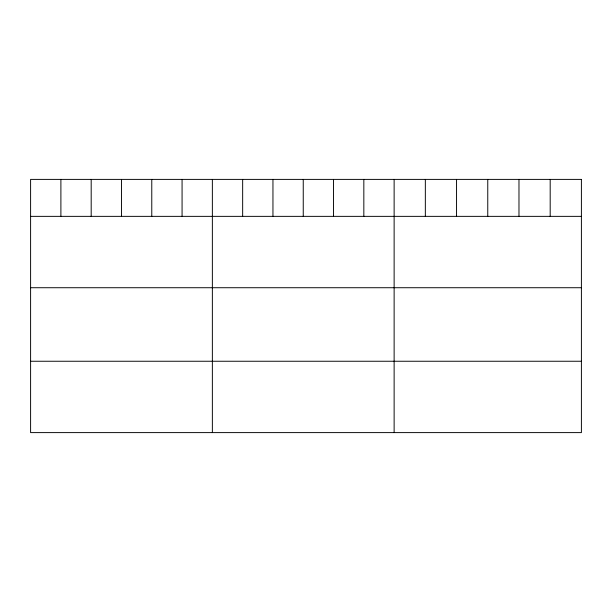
<?xml version="1.0" encoding="UTF-8"?>
<svg xmlns="http://www.w3.org/2000/svg" width="612" height="612" viewBox="0 0 612 612"><rect width="100%" height="100%" fill="white"/><g stroke="black" fill="none" stroke-linecap="round" stroke-linejoin="round"><path stroke-width="0.92" d="M30.6 216.357L581.4 216.357M30.6 287.724L581.4 287.724M30.6 361.248L581.4 361.248M550.188 179.393L550.188 216.357M518.976 179.393L518.976 216.357M487.764 179.393L487.764 216.357M456.552 179.393L456.552 216.357M425.34 179.393L425.34 216.357M394.128 179.393L394.128 432.608M363.834 179.393L363.834 216.357M333.54 179.393L333.54 216.357M303.246 179.393L303.246 216.357M272.952 179.393L272.952 216.357M242.658 179.393L242.658 216.357M212.364 179.393L212.364 432.608M182.07 179.393L182.07 216.357M151.776 179.393L151.776 216.357M121.482 179.393L121.482 216.357M91.188 179.393L91.188 216.357M60.894 179.393L60.894 216.357M581.4 179.393L30.6 179.393L30.6 432.608L581.4 432.608L581.4 179.393"/></g></svg>
